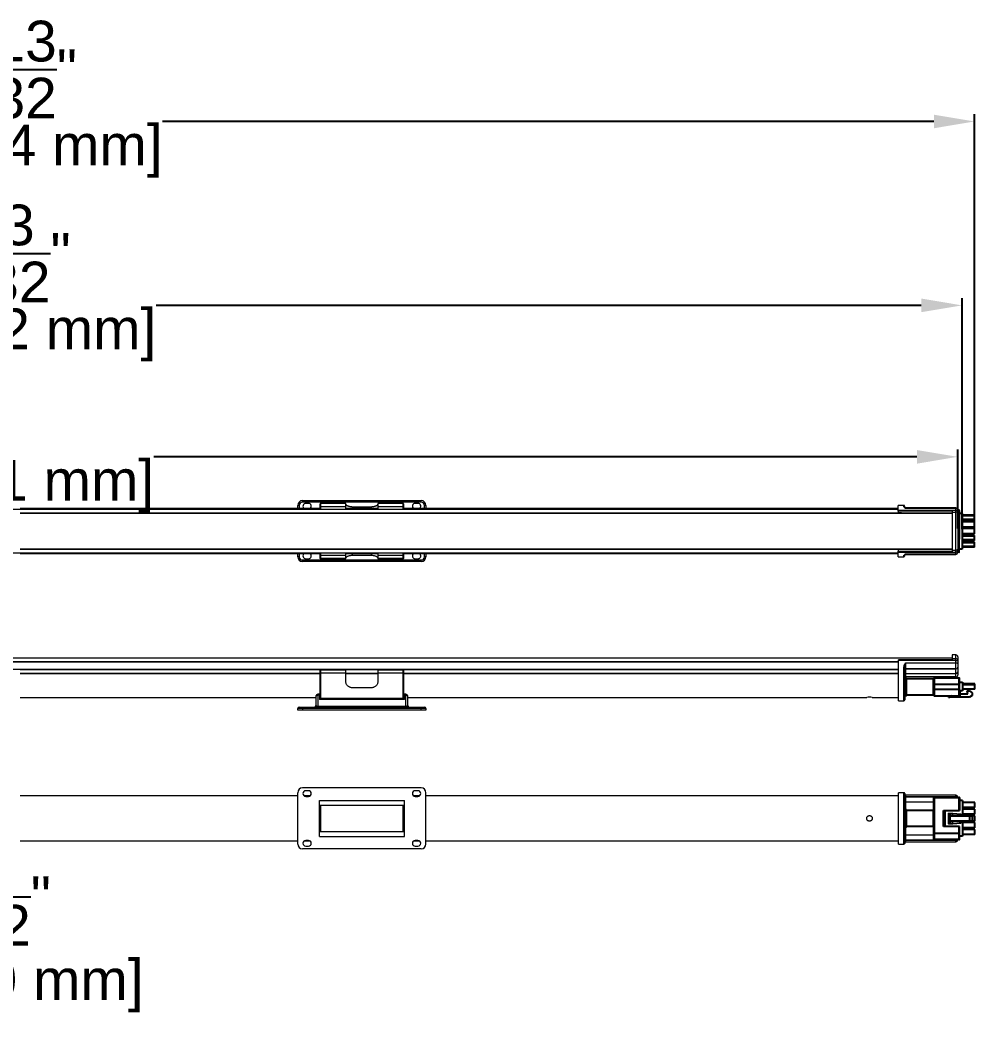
# Model space of a CAD drawing. Header units: inches. Extents: x -11.3 to 48.4, y -5.9 to 18.8.
# Drawn here: x 24.97 to 48.41, y -5.89 to 18.77 of the extents above; entities that cross this region are included whole.
import ezdxf

# ---------------------------------------------------------------- set-up
doc = ezdxf.new("R2010")
doc.units = ezdxf.units.IN
doc.header["$MEASUREMENT"] = 0
doc.layers.add('DIMENSIONS', color=1, linetype='Continuous')
doc.styles.get("Standard").update_dxf_attribs({"font": 'Arial.ttf'})
doc.dimstyles.new('Big 1IN', dxfattribs={"dimtxt": 1, "dimasz": 1, "dimexe": 0.18, "dimexo": 0.0625, "dimgap": 0.09, "dimtad": 0, "dimtih": 1, "dimtoh": 1, "dimdec": 5, "dimzin": 0, "dimdsep": 46, "dimlunit": 4, "dimtxsty": 'Standard', "dimcen": 0.5, "dimadec": 0, "dimazin": 0, "dimtfac": 1, "dimtdec": 5, "dimtofl": 0, "dimtmove": 0, "dimatfit": 3, "dimfxl": 1, "dimtolj": 1, "dimtzin": 0, "dimarcsym": 0})

# ---------------------------------------------------------------- blocks, each defined once
blk = doc.blocks.new('*D8')
at = {"layer": 'Defpoints', "color": 0, "transparency": 16777216}
for p in [(47.988, 8.049), (0, 6.227), (47.988, 6.227)]:
    blk.add_point(p, dxfattribs=at)
at = {"layer": 'DIMENSIONS', "color": 0, "lineweight": -2, "transparency": 16777216}
for p, q in [((0, 6.289), (0, 8.229)), ((47.988, 6.289), (47.988, 8.229)), ((1, 8.049), (19.73, 8.049)), ((46.988, 8.049), (28.259, 8.049))]:
    blk.add_line(p, q, dxfattribs=at)
at = {"layer": 'DIMENSIONS', "color": 0, "transparency": 16777216}
for points in [[(1, 8.216), (1, 7.882), (0, 8.049)], [(46.988, 8.216), (46.988, 7.882), (47.988, 8.049)]]:
    blk.add_solid(points, dxfattribs=at)
at = {"layer": 'DIMENSIONS', "color": 0, "transparency": 16777216, "char_height": 1, "attachment_point": 5}
for s, insert in [("\\A1;4'", (23.994, 8.639)), ('\\A1;[1218.91 mm]', (23.994, 7.323))]:
    blk.add_mtext(s, dxfattribs=dict(at, insert=insert))
blk = doc.blocks.new('*D9')
at = {"layer": 'Defpoints', "color": 0, "transparency": 16777216}
for p in [(0, 11.766), (0, 6.21), (48.095, 6.21)]:
    blk.add_point(p, dxfattribs=at)
at = {"layer": 'DIMENSIONS', "color": 0, "lineweight": -2, "transparency": 16777216}
for p, q in [((0, 6.272), (0, 11.946)), ((48.095, 6.272), (48.095, 11.946)), ((1, 11.766), (19.783, 11.766)), ((47.095, 11.766), (28.312, 11.766))]:
    blk.add_line(p, q, dxfattribs=at)
at = {"layer": 'DIMENSIONS', "color": 0, "transparency": 16777216}
for points in [[(1, 11.933), (1, 11.6), (0, 11.766)], [(47.095, 11.933), (47.095, 11.6), (48.095, 11.766)]]:
    blk.add_solid(points, dxfattribs=at)
at = {"layer": 'DIMENSIONS', "color": 0, "transparency": 16777216, "char_height": 1, "attachment_point": 5}
for s, insert in [('\\A1;4\'-0{\\H1x;\\S3/32;}"', (24.048, 13.039)), ('\\A1;[1221.62 mm]', (24.048, 11.04))]:
    blk.add_mtext(s, dxfattribs=dict(at, insert=insert))
blk = doc.blocks.new('*D10')
at = {"layer": 'Defpoints', "color": 0, "transparency": 16777216}
for p in [(0, 16.279), (0, 6.224), (48.403, 6.224)]:
    blk.add_point(p, dxfattribs=at)
at = {"layer": 'DIMENSIONS', "color": 0, "lineweight": -2, "transparency": 16777216}
for p, q in [((0, 6.287), (0, 16.459)), ((1, 16.279), (19.937, 16.279)), ((47.403, 16.279), (28.466, 16.279)), ((48.403, 6.287), (48.403, 16.459))]:
    blk.add_line(p, q, dxfattribs=at)
at = {"layer": 'DIMENSIONS', "color": 0, "transparency": 16777216}
for points in [[(1, 16.445), (1, 16.112), (0, 16.279)], [(47.403, 16.445), (47.403, 16.112), (48.403, 16.279)]]:
    blk.add_solid(points, dxfattribs=at)
at = {"layer": 'DIMENSIONS', "color": 0, "transparency": 16777216, "char_height": 1, "attachment_point": 5}
for s, insert in [('\\A1;4\'-0{\\H1x;\\S13/32;}"', (24.202, 17.552)), ('\\A1;[1229.44 mm]', (24.202, 15.552))]:
    blk.add_mtext(s, dxfattribs=dict(at, insert=insert))
blk = doc.blocks.new('*D13')
at = {"layer": 'Defpoints', "color": 0, "transparency": 16777216}
for p in [(16.448, -0.823), (19.598, -0.823), (19.598, -3.565)]:
    blk.add_point(p, dxfattribs=at)
at = {"layer": 'DIMENSIONS', "color": 0, "lineweight": -2, "transparency": 16777216}
for p, q in [((16.448, -0.886), (16.448, -3.745)), ((19.598, -0.886), (19.598, -3.745)), ((17.448, -3.565), (18.598, -3.565)), ((19.598, -3.565), (20.598, -3.565))]:
    blk.add_line(p, q, dxfattribs=at)
at = {"layer": 'DIMENSIONS', "color": 0, "transparency": 16777216}
for points in [[(17.448, -3.398), (17.448, -3.731), (16.448, -3.565)], [(18.598, -3.398), (18.598, -3.731), (19.598, -3.565)]]:
    blk.add_solid(points, dxfattribs=at)
at = {"layer": 'DIMENSIONS', "color": 0, "transparency": 16777216, "insert": (24.317, -3.565), "char_height": 1, "attachment_point": 5}
blk.add_mtext('\\A1;3{\\H1x;\\S5/32;}"\\P [80.00 mm]', dxfattribs=at)

msp = doc.modelspace()

# ---------------------------------------------------------------- linework, layer by layer
at = {"color": 7, "linetype": 'Continuous', "lineweight": 15}
for p, q in [((31.904988, 6.935446), (31.904988, 6.974816)), ((31.904988, 6.974816), (34.818368, 6.974816)), ((34.818368, 6.935446), (31.904988, 6.935446)), ((32.052625, 6.905918), (31.983728, 6.905918)), ((34.739628, 6.905918), (34.670731, 6.905918)), ((34.818368, 6.935446), (34.818368, 6.974816)), ((24.972866, 6.760202), (8.646423, 6.760202)), ((32.338058, 6.777966), (24.972866, 6.777966)), ((40.874458, 6.760202), (24.972866, 6.760202)), ((40.874458, 6.666818), (24.972866, 6.666818)), ((31.786878, 6.777966), (31.786878, 6.856706)), ((31.826248, 6.856706), (31.786878, 6.856706)), ((32.338058, 6.894626), (32.338058, 6.896076)), ((32.338058, 6.823913), (32.338058, 6.894626)), ((32.338058, 6.823913), (32.345932, 6.823913)), ((32.338058, 6.760202), (32.338058, 6.823913)), ((32.967978, 6.90395), (32.345932, 6.90395)), ((32.345932, 6.902483), (32.345932, 6.823913)), ((32.967978, 6.902483), (32.345932, 6.902483)), ((32.967978, 6.823913), (32.345932, 6.823913)), ((32.967978, 6.902483), (32.967978, 6.90395)), ((32.967978, 6.823913), (32.967978, 6.902483)), ((32.967978, 6.760202), (32.967978, 6.823913)), ((33.755378, 6.777966), (32.967978, 6.777966)), ((33.125458, 6.826245), (33.597898, 6.826245)), ((34.377424, 6.90395), (33.755378, 6.90395)), ((33.755378, 6.90395), (33.755378, 6.902483)), ((33.755378, 6.902483), (33.755378, 6.823913)), ((34.377424, 6.902483), (33.755378, 6.902483)), ((34.377424, 6.823913), (33.755378, 6.823913)), ((33.755378, 6.823913), (33.755378, 6.760202)), ((34.377424, 6.823913), (34.377424, 6.902483)), ((34.377424, 6.823913), (34.385298, 6.823913)), ((34.385298, 6.896076), (34.385298, 6.894626)), ((34.385298, 6.894626), (34.385298, 6.823913)), ((34.385298, 6.823913), (34.385298, 6.760202)), ((40.874458, 6.777966), (34.385298, 6.777966)), ((34.936478, 6.856706), (34.897108, 6.856706)), ((34.936478, 6.856706), (34.936478, 6.777966)), ((46.531405, 6.777966), (40.874458, 6.777966)), ((46.531405, 6.760202), (40.874458, 6.760202)), ((47.8503, 6.666818), (40.874458, 6.666818)), ((8.646423, 5.69337), (24.972866, 5.69337)), ((24.972866, 5.786754), (40.874458, 5.786754)), ((24.972866, 5.69337), (40.874458, 5.69337)), ((24.972866, 5.675606), (32.338058, 5.675606)), ((31.786878, 5.596866), (31.786878, 5.675606)), ((32.338058, 5.629658), (32.338058, 5.69337)), ((32.967978, 5.629658), (32.967978, 5.69337)), ((32.967978, 5.675606), (33.755378, 5.675606)), ((33.755378, 5.69337), (33.755378, 5.629658)), ((34.385298, 5.69337), (34.385298, 5.629658)), ((34.385298, 5.675606), (40.874458, 5.675606)), ((34.936478, 5.675606), (34.936478, 5.596866)), ((40.874458, 5.786754), (47.8503, 5.786754)), ((40.874458, 5.69337), (46.531405, 5.69337)), ((40.874458, 5.675606), (46.531405, 5.675606)), ((31.826248, 5.596866), (31.786878, 5.596866)), ((31.904988, 5.518126), (34.818368, 5.518126)), ((31.904988, 5.478756), (31.904988, 5.518126)), ((34.818368, 5.478756), (31.904988, 5.478756)), ((31.983728, 5.547653), (32.052625, 5.547653)), ((32.338058, 5.629658), (32.345932, 5.629658)), ((32.338058, 5.558946), (32.338058, 5.629658)), ((32.338058, 5.557496), (32.338058, 5.558946)), ((32.967978, 5.629658), (32.345932, 5.629658)), ((32.345932, 5.629658), (32.345932, 5.551089)), ((32.967978, 5.551089), (32.345932, 5.551089)), ((32.345932, 5.549622), (32.967978, 5.549622)), ((32.967978, 5.551089), (32.967978, 5.629658)), ((32.967978, 5.549622), (32.967978, 5.551089)), ((33.597898, 5.627327), (33.125458, 5.627327)), ((34.377424, 5.629658), (33.755378, 5.629658)), ((33.755378, 5.629658), (33.755378, 5.551089)), ((34.377424, 5.551089), (33.755378, 5.551089)), ((33.755378, 5.551089), (33.755378, 5.549622)), ((33.755378, 5.549622), (34.377424, 5.549622)), ((34.377424, 5.629658), (34.385298, 5.629658)), ((34.377424, 5.551089), (34.377424, 5.629658)), ((34.385298, 5.629658), (34.385298, 5.558946)), ((34.385298, 5.558946), (34.385298, 5.557496)), ((34.670731, 5.547653), (34.739628, 5.547653)), ((34.818368, 5.478756), (34.818368, 5.518126)), ((34.936478, 5.596866), (34.897108, 5.596866)), ((24.972866, 3.110182), (8.646423, 3.110182)), ((24.972866, 3.016286), (8.646423, 3.016286)), ((40.874458, 3.110182), (24.972866, 3.110182)), ((40.874458, 3.016286), (24.972866, 3.016286)), ((47.8503, 3.110182), (40.874458, 3.110182)), ((46.531405, 3.016286), (40.874458, 3.016286)), ((24.972866, 2.826718), (8.646423, 2.826718)), ((40.874458, 2.826718), (24.972866, 2.826718)), ((24.972866, 2.73223), (32.338058, 2.73223)), ((32.338058, 2.740829), (32.338058, 2.807033)), ((32.338058, 2.118783), (32.338058, 2.740829)), ((32.345932, 2.814907), (32.345932, 2.741347)), ((32.967978, 2.814907), (32.345932, 2.814907)), ((32.967978, 2.741347), (32.345932, 2.741347)), ((32.967978, 2.741347), (32.967978, 2.814907)), ((32.967978, 2.539317), (32.967978, 2.741347)), ((32.967978, 2.73223), (33.755378, 2.73223)), ((34.377424, 2.814907), (33.755378, 2.814907)), ((33.755378, 2.814907), (33.755378, 2.741347)), ((33.755378, 2.741347), (33.755378, 2.539317)), ((34.377424, 2.741347), (33.755378, 2.741347)), ((34.377424, 2.741347), (34.377424, 2.814907)), ((34.385298, 2.807033), (34.385298, 2.740829)), ((34.385298, 2.740829), (34.385298, 2.118783)), ((34.385298, 2.73223), (40.874458, 2.73223)), ((46.531405, 2.826718), (40.874458, 2.826718)), ((40.874458, 2.73223), (46.531405, 2.73223)), ((32.318373, 2.221991), (32.279003, 2.221991)), ((32.318373, 2.221991), (32.318373, 2.199259)), ((33.597898, 2.381837), (33.125458, 2.381837)), ((34.444353, 2.221991), (34.404983, 2.221991)), ((34.404983, 2.199259), (34.404983, 2.221991)), ((24.972866, 2.145617), (32.239633, 2.145617)), ((32.239633, 1.948767), (32.239633, 2.182621)), ((32.279003, 2.199259), (32.279003, 1.932129)), ((32.318373, 2.199259), (32.279003, 2.199259)), ((32.318373, 2.199259), (32.318373, 2.095131)), ((32.338058, 2.14687), (32.318373, 2.14687)), ((34.404983, 2.117862), (32.318373, 2.117862)), ((34.404983, 2.095131), (32.318373, 2.095131)), ((34.385298, 2.14687), (34.404983, 2.14687)), ((34.404983, 2.095131), (34.404983, 2.199259)), ((34.444353, 2.199259), (34.404983, 2.199259)), ((34.444353, 1.932129), (34.444353, 2.199259)), ((34.483723, 2.182621), (34.483723, 1.948767)), ((34.483723, 2.145617), (40.874458, 2.145617)), ((40.874458, 2.145617), (45.753848, 2.145617)), ((45.890776, 2.145617), (46.531405, 2.145617)), ((31.904988, 1.870027), (31.786878, 1.870027)), ((31.786878, 1.830657), (31.786878, 1.870027)), ((31.904988, 1.830657), (31.786878, 1.830657)), ((31.826248, 1.909397), (31.904988, 1.909397)), ((31.904988, 1.870027), (31.904988, 1.909397)), ((31.904988, 1.909397), (34.818368, 1.909397)), ((34.818368, 1.870027), (31.904988, 1.870027)), ((31.904988, 1.870027), (31.904988, 1.830657)), ((34.818368, 1.830657), (31.904988, 1.830657)), ((32.279003, 1.909397), (32.279003, 1.932129)), ((32.279003, 1.932129), (34.444353, 1.932129)), ((34.444353, 1.909397), (34.444353, 1.932129)), ((34.818368, 1.870027), (34.818368, 1.909397)), ((34.818368, 1.909397), (34.897108, 1.909397)), ((34.936478, 1.870027), (34.818368, 1.870027)), ((34.818368, 1.830657), (34.818368, 1.870027)), ((34.936478, 1.830657), (34.818368, 1.830657)), ((34.936478, 1.870027), (34.936478, 1.830657)), ((31.786878, -1.453343), (31.786878, -0.193503)), ((34.818368, -0.075393), (31.904988, -0.075393)), ((32.052625, -0.14429), (31.983728, -0.14429)), ((34.739628, -0.14429), (34.670731, -0.14429)), ((34.936478, -1.453343), (34.936478, -0.193503)), ((31.786878, -0.272243), (24.972866, -0.272243)), ((32.088113, -0.272243), (31.94824, -0.272243)), ((31.983728, -0.282085), (32.052625, -0.282085)), ((32.318373, -1.265385), (32.318373, -0.381461)), ((32.318373, -0.381461), (34.404983, -0.381461)), ((34.404983, -1.265385), (34.404983, -0.381461)), ((34.775116, -0.272243), (34.635243, -0.272243)), ((34.670731, -0.282085), (34.739628, -0.282085)), ((40.874458, -0.272243), (34.936478, -0.272243)), ((46.531405, -0.272243), (40.874458, -0.272243)), ((34.404983, -0.504673), (32.318373, -0.504673)), ((32.318373, -0.685628), (32.338058, -0.685628)), ((32.338058, -1.142173), (32.338058, -0.504673)), ((34.385298, -0.504673), (34.385298, -1.142173)), ((34.385298, -0.685628), (34.404983, -0.685628)), ((32.338058, -0.961218), (32.318373, -0.961218)), ((34.404983, -0.961218), (34.385298, -0.961218)), ((32.318373, -1.142173), (34.404983, -1.142173)), ((24.972866, -1.374603), (31.786878, -1.374603)), ((31.94824, -1.374603), (32.088113, -1.374603)), ((32.052625, -1.36476), (31.983728, -1.36476)), ((32.318373, -1.265385), (34.404983, -1.265385)), ((34.635243, -1.374603), (34.775116, -1.374603)), ((34.739628, -1.36476), (34.670731, -1.36476)), ((34.936478, -1.374603), (40.874458, -1.374603)), ((40.874458, -1.374603), (46.531405, -1.374603)), ((34.818368, -1.571453), (31.904988, -1.571453)), ((31.983728, -1.502555), (32.052625, -1.502555)), ((34.670731, -1.502555), (34.739628, -1.502555))]:
    msp.add_line(p, q, dxfattribs=at)
at = {"color": 8, "linetype": 'Continuous', "lineweight": 15}
for p, q in [((24.972866, 6.777256), (32.338058, 6.777256)), ((32.338058, 6.769393), (24.972866, 6.769393)), ((40.874458, 6.759944), (24.972866, 6.759944)), ((24.972866, 6.678295), (40.874458, 6.678295)), ((40.874458, 6.66191), (24.972866, 6.66191)), ((31.826248, 6.856706), (31.826248, 6.777966)), ((32.345932, 6.90395), (32.345932, 6.902483)), ((32.345932, 6.823913), (32.345932, 6.760202)), ((32.967978, 6.777256), (33.755378, 6.777256)), ((33.755378, 6.769393), (32.967978, 6.769393)), ((33.125458, 6.826245), (33.125458, 6.777966)), ((33.597898, 6.777966), (33.597898, 6.826245)), ((34.377424, 6.902483), (34.377424, 6.90395)), ((34.377424, 6.760202), (34.377424, 6.823913)), ((34.385298, 6.777256), (40.874458, 6.777256)), ((40.874458, 6.769393), (34.385298, 6.769393)), ((34.897108, 6.777966), (34.897108, 6.856706)), ((40.874458, 6.777256), (46.531405, 6.777256)), ((46.531405, 6.769393), (40.874458, 6.769393)), ((46.531405, 6.759944), (40.874458, 6.759944)), ((40.874458, 6.678295), (46.531405, 6.678295)), ((47.8503, 6.66191), (40.874458, 6.66191)), ((24.972866, 5.791662), (40.874458, 5.791662)), ((40.874458, 5.775277), (24.972866, 5.775277)), ((24.972866, 5.693628), (40.874458, 5.693628)), ((24.972866, 5.684179), (32.338058, 5.684179)), ((32.338058, 5.676315), (24.972866, 5.676315)), ((31.826248, 5.675606), (31.826248, 5.596866)), ((32.345932, 5.69337), (32.345932, 5.629658)), ((32.967978, 5.684179), (33.755378, 5.684179)), ((33.755378, 5.676315), (32.967978, 5.676315)), ((33.125458, 5.675606), (33.125458, 5.627327)), ((33.597898, 5.627327), (33.597898, 5.675606)), ((34.377424, 5.629658), (34.377424, 5.69337)), ((34.385298, 5.684179), (40.874458, 5.684179)), ((40.874458, 5.676315), (34.385298, 5.676315)), ((34.897108, 5.596866), (34.897108, 5.675606)), ((40.874458, 5.791662), (47.8503, 5.791662)), ((46.531405, 5.775277), (40.874458, 5.775277)), ((40.874458, 5.693628), (46.531405, 5.693628)), ((40.874458, 5.684179), (46.531405, 5.684179)), ((46.531405, 5.676315), (40.874458, 5.676315)), ((32.345932, 5.551089), (32.345932, 5.549622)), ((34.377424, 5.549622), (34.377424, 5.551089)), ((24.972866, 3.012928), (8.646423, 3.012928)), ((24.972866, 3.025076), (40.874458, 3.025076)), ((40.874458, 3.012928), (24.972866, 3.012928)), ((40.874458, 3.025076), (46.531405, 3.025076)), ((46.531405, 3.012928), (40.874458, 3.012928)), ((24.972866, 2.836589), (40.874458, 2.836589)), ((40.874458, 2.818844), (24.972866, 2.818844)), ((24.972866, 2.740104), (32.338058, 2.740104)), ((32.338058, 2.724755), (24.972866, 2.724755)), ((32.345932, 2.741347), (32.345932, 2.117862)), ((32.967978, 2.740104), (33.755378, 2.740104)), ((33.755378, 2.724755), (32.967978, 2.724755)), ((34.377424, 2.117862), (34.377424, 2.741347)), ((34.385298, 2.740104), (40.874458, 2.740104)), ((40.874458, 2.724755), (34.385298, 2.724755)), ((40.874458, 2.836589), (46.531405, 2.836589)), ((46.531405, 2.818844), (40.874458, 2.818844)), ((40.874458, 2.740104), (46.531405, 2.740104)), ((46.531405, 2.724755), (40.874458, 2.724755)), ((32.279003, 2.199259), (32.279003, 2.221991)), ((34.444353, 2.221991), (34.444353, 2.199259)), ((32.338058, -0.691815), (32.318373, -0.691815)), ((32.318373, -0.709722), (32.338058, -0.709722)), ((32.338058, -0.715599), (32.318373, -0.715599)), ((32.318373, -0.721591), (32.338058, -0.721591)), ((32.338058, -0.735074), (32.318373, -0.735074)), ((32.345932, -0.504673), (32.345932, -1.142173)), ((34.377424, -1.142173), (34.377424, -0.504673)), ((34.404983, -0.691815), (34.385298, -0.691815)), ((34.385298, -0.709722), (34.404983, -0.709722)), ((34.404983, -0.715599), (34.385298, -0.715599)), ((34.385298, -0.721591), (34.404983, -0.721591)), ((34.404983, -0.735074), (34.385298, -0.735074)), ((32.318373, -0.745356), (32.338058, -0.745356)), ((32.338058, -0.752416), (32.318373, -0.752416)), ((32.318373, -0.89443), (32.338058, -0.89443)), ((32.338058, -0.90149), (32.318373, -0.90149)), ((32.318373, -0.911772), (32.338058, -0.911772)), ((32.338058, -0.925255), (32.318373, -0.925255)), ((32.318373, -0.931247), (32.338058, -0.931247)), ((32.338058, -0.937123), (32.318373, -0.937123)), ((32.318373, -0.955031), (32.338058, -0.955031)), ((34.385298, -0.745356), (34.404983, -0.745356)), ((34.404983, -0.752416), (34.385298, -0.752416)), ((34.385298, -0.89443), (34.404983, -0.89443)), ((34.404983, -0.90149), (34.385298, -0.90149)), ((34.385298, -0.911772), (34.404983, -0.911772)), ((34.404983, -0.925255), (34.385298, -0.925255)), ((34.385298, -0.931247), (34.404983, -0.931247)), ((34.404983, -0.937123), (34.385298, -0.937123)), ((34.385298, -0.955031), (34.404983, -0.955031))]:
    msp.add_line(p, q, dxfattribs=at)
at = {"color": 0, "linetype": 'Continuous', "lineweight": 15}
for p, q in [((46.66609, 6.857206), (46.527932, 6.857206)), ((46.527932, 6.744581), (46.527932, 6.857206)), ((46.527932, 6.744581), (47.94109, 6.744581)), ((46.527932, 6.742847), (46.527932, 6.744581)), ((46.527932, 6.742847), (47.8503, 6.742847)), ((46.527932, 6.712963), (46.527932, 6.742847)), ((47.8503, 6.712963), (46.527932, 6.712963)), ((46.527932, 6.712963), (46.527932, 6.671725)), ((46.606879, 6.671725), (46.527932, 6.671725)), ((46.606879, 6.666818), (46.606879, 6.671725)), ((46.66609, 6.825072), (46.66609, 6.857206)), ((46.685826, 6.837469), (46.685826, 6.806339)), ((47.94109, 6.796064), (46.705563, 6.796064)), ((46.705563, 6.796064), (46.705563, 6.781954)), ((47.94109, 6.781954), (46.705563, 6.781954)), ((47.8503, 6.742847), (47.8503, 6.691921)), ((47.8503, 6.691921), (47.94109, 6.691921)), ((47.8503, 6.691921), (47.8503, 5.759333)), ((47.94109, 6.781954), (47.94109, 6.796064)), ((47.94109, 6.744581), (47.94109, 6.781954)), ((47.94109, 6.691921), (47.94109, 6.744581)), ((47.94109, 5.759333), (47.94109, 6.691921)), ((47.988458, 6.748696), (47.988458, 6.74023)), ((47.988458, 6.74023), (47.988458, 6.70566)), ((47.988458, 6.70566), (47.988458, 6.674064)), ((47.988458, 6.674064), (47.988458, 5.77719)), ((46.606879, 5.779529), (46.527932, 5.779529)), ((46.527932, 5.779529), (46.527932, 5.738291)), ((46.527932, 5.738291), (47.8503, 5.738291)), ((46.527932, 5.708407), (46.527932, 5.738291)), ((46.527932, 5.706673), (46.527932, 5.708407)), ((47.8503, 5.708407), (46.527932, 5.708407)), ((46.527932, 5.706673), (47.94109, 5.706673)), ((46.527932, 5.594048), (46.527932, 5.706673)), ((46.606879, 5.784437), (46.606879, 5.779529)), ((47.8503, 5.759333), (47.94109, 5.759333)), ((47.8503, 5.759333), (47.8503, 5.708407)), ((47.94109, 5.706673), (47.94109, 5.759333)), ((47.94109, 5.6693), (47.94109, 5.706673)), ((47.988458, 5.77719), (47.988458, 5.745594)), ((47.988458, 5.745594), (47.988458, 5.711024)), ((47.988458, 5.711024), (47.988458, 5.702558)), ((46.527932, 5.594048), (46.66609, 5.594048)), ((46.66609, 5.594048), (46.66609, 5.626182)), ((46.685826, 5.644915), (46.685826, 5.613785)), ((46.705563, 5.6693), (47.94109, 5.6693)), ((46.705563, 5.6693), (46.705563, 5.65519)), ((46.705563, 5.65519), (47.94109, 5.65519)), ((47.94109, 5.65519), (47.94109, 5.6693)), ((47.853773, 3.066419), (46.531405, 3.066419)), ((46.531405, 3.058337), (46.531405, 3.066419)), ((47.853773, 3.058337), (46.531405, 3.058337)), ((46.531405, 3.055903), (46.531405, 3.058337)), ((46.531405, 2.064354), (46.531405, 3.055903)), ((46.531405, 3.055903), (47.944563, 3.055903)), ((46.709036, 2.994917), (47.944563, 2.994917)), ((46.709036, 2.994917), (46.709036, 2.850368)), ((47.944563, 3.189354), (47.853773, 3.189354)), ((47.853773, 3.189354), (47.853773, 3.098092)), ((47.853773, 3.098092), (47.944563, 3.098092)), ((47.853773, 3.098092), (47.853773, 3.058337)), ((47.944563, 3.098092), (47.944563, 3.189354)), ((47.944563, 3.055903), (47.944563, 3.098092)), ((47.944563, 2.994917), (47.944563, 3.055903)), ((47.944563, 2.850368), (47.944563, 2.994917)), ((47.991931, 3.141985), (47.991931, 3.054218)), ((47.991931, 3.054218), (47.991931, 3.028905)), ((47.991931, 3.028905), (47.991931, 2.972493)), ((47.991931, 2.972493), (47.991931, 2.885764)), ((46.669563, 2.064354), (46.669563, 2.894824)), ((46.6893, 2.888609), (46.6893, 2.08409)), ((46.70186, 2.734143), (47.944563, 2.734143)), ((46.709036, 2.850368), (47.944563, 2.850368)), ((46.709036, 2.850368), (46.709036, 2.850224)), ((46.709036, 2.850224), (46.709036, 2.75723)), ((47.944563, 2.850224), (46.709036, 2.850224)), ((47.944563, 2.850224), (47.944563, 2.850368)), ((47.944563, 2.734143), (47.944563, 2.850224)), ((47.944563, 2.648564), (47.944563, 2.734143)), ((47.991931, 2.885764), (47.991931, 2.884756)), ((47.991931, 2.884756), (47.991931, 2.768675)), ((47.991931, 2.768675), (47.991931, 2.695933)), ((46.709036, 2.697805), (46.709036, 2.648564)), ((47.944563, 2.648564), (46.709036, 2.648564)), ((46.531405, 2.064354), (46.669563, 2.064354)), ((46.669563, -0.193296), (46.531405, -0.193296)), ((46.531405, -1.456454), (46.531405, -0.193296)), ((46.669563, -1.456454), (46.669563, -0.193296)), ((46.6893, -0.213032), (46.6893, -1.436717)), ((46.70186, -0.417944), (47.399826, -0.417944)), ((47.944563, -0.254438), (46.709036, -0.254438)), ((46.709036, -0.254438), (46.709036, -0.294162)), ((46.709036, -0.294162), (46.709036, -0.294319)), ((46.709036, -0.294162), (47.944563, -0.294162)), ((46.709036, -0.294319), (46.709036, -0.393357)), ((47.944563, -0.294319), (46.709036, -0.294319)), ((46.709036, -0.46477), (46.709036, -0.607769)), ((47.944563, -0.294162), (47.944563, -0.254438)), ((47.944563, -0.294319), (47.944563, -0.294162)), ((47.991931, -0.301806), (47.991931, -0.307769)), ((46.720879, -1.02619), (46.720879, -0.623559)), ((46.728773, -0.631454), (46.728773, -1.018296)), ((47.399826, -1.231805), (46.70186, -1.231805)), ((46.709036, -1.04198), (46.709036, -1.184979)), ((46.531405, -1.456454), (46.669563, -1.456454)), ((46.709036, -1.256392), (46.709036, -1.35543)), ((46.709036, -1.35543), (47.944563, -1.35543)), ((46.709036, -1.35543), (46.709036, -1.355587)), ((47.944563, -1.355587), (46.709036, -1.355587)), ((46.709036, -1.355587), (46.709036, -1.395312)), ((46.709036, -1.395312), (47.944563, -1.395312)), ((47.944563, -1.35543), (47.944563, -1.34198)), ((47.944563, -1.355587), (47.944563, -1.35543)), ((47.944563, -1.395312), (47.944563, -1.355587)), ((47.991931, -1.34198), (47.991931, -1.347943))]:
    msp.add_line(p, q, dxfattribs=at)
at = {"color": 0, "linetype": 'Continuous'}
for p, q in [((48.016466, 6.421686), (48.016466, 6.741423)), ((48.02436, 6.733529), (48.02436, 6.421686)), ((48.095413, 6.662476), (48.02436, 6.662476)), ((48.095413, 6.662476), (48.095413, 6.283529)), ((48.403308, 6.619055), (48.095413, 6.619055)), ((48.403308, 6.599318), (48.095413, 6.599318)), ((48.403308, 6.512476), (48.095413, 6.512476)), ((48.403308, 6.492739), (48.095413, 6.492739)), ((48.403308, 6.453265), (48.095413, 6.453265)), ((48.403308, 6.492739), (48.403308, 6.619055)), ((48.403308, 6.599318), (48.403308, 6.619055)), ((48.403308, 6.32695), (48.403308, 6.453265)), ((48.403308, 6.32695), (48.095413, 6.32695)), ((48.403308, 6.287476), (48.095413, 6.287476)), ((48.095413, 6.165107), (48.095413, 5.78616)), ((48.403308, 6.16116), (48.403308, 6.287476)), ((48.016466, 5.707213), (48.016466, 6.02695)), ((48.02436, 5.715107), (48.02436, 6.02695)), ((48.403308, 6.16116), (48.095413, 6.16116)), ((48.403308, 6.121686), (48.095413, 6.121686)), ((48.403308, 6.10195), (48.095413, 6.10195)), ((48.403308, 6.015107), (48.095413, 6.015107)), ((48.403308, 5.995371), (48.095413, 5.995371)), ((48.403308, 5.955897), (48.095413, 5.955897)), ((48.403308, 5.93616), (48.095413, 5.93616)), ((48.403308, 5.995371), (48.403308, 6.121686)), ((48.403308, 5.829581), (48.403308, 5.955897)), ((48.095413, 5.78616), (48.02436, 5.78616)), ((48.403308, 5.849318), (48.095413, 5.849318)), ((48.403308, 5.829581), (48.095413, 5.829581)), ((46.720879, 2.619195), (46.6893, 2.619195)), ((46.720879, 2.184985), (46.720879, 2.619195)), ((46.728773, 2.19288), (46.728773, 2.611301)), ((47.391931, 2.599459), (46.728773, 2.599459)), ((47.391931, 2.204722), (47.391931, 2.599459)), ((47.399826, 2.194853), (47.399826, 2.609327)), ((48.02351, 2.617222), (47.407721, 2.617222)), ((47.407721, 2.617222), (47.407721, 2.186959)), ((48.02351, 2.186959), (48.02351, 2.617222)), ((48.031405, 2.194853), (48.031405, 2.609327)), ((48.031405, 2.518538), (48.102458, 2.518538)), ((48.102458, 2.518538), (48.102458, 2.30538)), ((48.410352, 2.475116), (48.102458, 2.475116)), ((48.410352, 2.348801), (48.410352, 2.475116)), ((48.031405, 2.459327), (47.399826, 2.459327)), ((47.399826, 2.344853), (48.031405, 2.344853)), ((48.102458, 2.30538), (48.031405, 2.30538)), ((48.043247, 2.273813), (48.043247, 2.186959)), ((48.043247, 2.234327), (48.240616, 2.234327)), ((48.410352, 2.45538), (48.102458, 2.45538)), ((48.410352, 2.348801), (48.102458, 2.348801)), ((48.220879, 2.30538), (48.280089, 2.30538)), ((48.240616, 2.234327), (48.220879, 2.30538)), ((48.280089, 2.30538), (48.3393, 2.254064)), ((48.3393, 2.254064), (48.3393, 2.194853)), ((46.720879, 2.184985), (46.6893, 2.184985)), ((47.391931, 2.204722), (46.728773, 2.204722)), ((47.407721, 2.186959), (48.043247, 2.186959)), ((47.759037, 2.147485), (47.759037, 2.186959)), ((47.759037, 2.147485), (47.79851, 2.147485)), ((47.85302, 2.186959), (47.79851, 2.15538)), ((48.280089, 2.15538), (47.79851, 2.15538)), ((47.79851, 2.15538), (47.79851, 2.147485)), ((48.3393, 2.194853), (48.280089, 2.15538)), ((47.399826, -1.334085), (47.399826, -0.315664)), ((47.407721, -0.307769), (48.02351, -0.307769)), ((47.407721, -0.307769), (47.407721, -1.34198)), ((48.02351, -0.627506), (48.02351, -0.307769)), ((48.031405, -0.315664), (48.031405, -0.627506)), ((48.102458, -0.386717), (48.031405, -0.386717)), ((48.102458, -0.386717), (48.102458, -0.765664)), ((48.410352, -0.430138), (48.102458, -0.430138)), ((48.410352, -0.556454), (48.410352, -0.430138)), ((46.720879, -0.607769), (46.6893, -0.607769)), ((46.720879, -1.04198), (46.720879, -0.607769)), ((46.728773, -1.034085), (46.728773, -0.615664)), ((47.391931, -0.627506), (46.728773, -0.627506)), ((47.391931, -1.022243), (47.391931, -0.627506)), ((47.636668, -0.627506), (48.031405, -0.627506)), ((47.636668, -1.022243), (47.636668, -0.627506)), ((47.676142, -0.627506), (47.676142, -1.022243)), ((47.759037, -0.696585), (48.074839, -0.716323)), ((47.759037, -0.696585), (47.759037, -0.953164)), ((47.79851, -0.699052), (47.79851, -0.950697)), ((47.85302, -0.702459), (47.85302, -0.765664)), ((48.043247, -0.714348), (48.043247, -0.765664)), ((48.074826, -0.716322), (48.074826, -0.765664)), ((48.410352, -0.556454), (48.102458, -0.556454)), ((48.410352, -0.595927), (48.102458, -0.595927)), ((48.410352, -0.722243), (48.102458, -0.722243)), ((48.410352, -0.722243), (48.410352, -0.595927)), ((47.759037, -0.953164), (48.074839, -0.933426)), ((48.3393, -0.765664), (47.79851, -0.765664)), ((47.79851, -0.884085), (48.3393, -0.884085)), ((47.85302, -0.884085), (47.85302, -0.94729)), ((48.043247, -0.884085), (48.043247, -0.935401)), ((48.074826, -0.884085), (48.074826, -0.933427)), ((48.410352, -0.761717), (48.102458, -0.761717)), ((48.102458, -0.884085), (48.102458, -1.263032)), ((48.410352, -0.888032), (48.102458, -0.888032)), ((48.410352, -0.927506), (48.102458, -0.927506)), ((48.280089, -0.765664), (48.280089, -0.884085)), ((48.3393, -0.765664), (48.3393, -0.884085)), ((48.410352, -0.888032), (48.410352, -0.761717)), ((48.410352, -1.053822), (48.410352, -0.927506)), ((46.720879, -1.04198), (46.6893, -1.04198)), ((47.391931, -1.022243), (46.728773, -1.022243)), ((47.399826, -1.184085), (48.031405, -1.184085)), ((48.031405, -1.022243), (47.636668, -1.022243)), ((48.02351, -1.34198), (48.02351, -1.022243)), ((48.031405, -1.334085), (48.031405, -1.022243)), ((48.410352, -1.053822), (48.102458, -1.053822)), ((48.410352, -1.093296), (48.102458, -1.093296)), ((48.410352, -1.219611), (48.102458, -1.219611)), ((48.410352, -1.219611), (48.410352, -1.093296)), ((48.02351, -1.34198), (47.407721, -1.34198)), ((48.102458, -1.263032), (48.031405, -1.263032))]:
    msp.add_line(p, q, dxfattribs=at)
at = {"color": 0, "linetype": 'Continuous', "lineweight": 15, "flags": 128}
for points in [[(47.988458, 6.674064), (47.987548, 6.677548), (47.984852, 6.680898), (47.980475, 6.683985), (47.974584, 6.686691), (47.967406, 6.688912), (47.959216, 6.690562), (47.95033, 6.691578), (47.94109, 6.691921)], [(47.988458, 5.77719), (47.987548, 5.773707), (47.984852, 5.770357), (47.980475, 5.767269), (47.974584, 5.764563), (47.967406, 5.762342), (47.959216, 5.760692), (47.95033, 5.759676), (47.94109, 5.759333)], [(47.944563, 3.055903), (47.953804, 3.055384), (47.96269, 3.053848), (47.970879, 3.051353), (47.978057, 3.047995), (47.983948, 3.043904), (47.988325, 3.039237), (47.991021, 3.034172), (47.991931, 3.028905)], [(47.944563, 2.994917), (47.953804, 2.994486), (47.96269, 2.99321), (47.970879, 2.991138), (47.978057, 2.988349), (47.983948, 2.984951), (47.988325, 2.981075), (47.991021, 2.976868), (47.991931, 2.972493)], [(46.669563, 2.894824), (46.673413, 2.894705), (46.677116, 2.894351), (46.680528, 2.893777), (46.683519, 2.893004), (46.685974, 2.892062), (46.687797, 2.890988), (46.68892, 2.889822), (46.6893, 2.888609)], [(46.6893, -0.454186), (46.689679, -0.456251), (46.690802, -0.458237), (46.692626, -0.460066), (46.69508, -0.46167), (46.698071, -0.462986), (46.701484, -0.463964), (46.705186, -0.464567), (46.709036, -0.46477)], [(46.6893, -1.195563), (46.689679, -1.193498), (46.690802, -1.191513), (46.692626, -1.189683), (46.69508, -1.188079), (46.698071, -1.186763), (46.701484, -1.185785), (46.705186, -1.185183), (46.709036, -1.184979)]]:
    msp.add_lwpolyline(points, dxfattribs=at)
at = {"color": 7, "linetype": 'Continuous', "lineweight": 15, "flags": 128}
for points in [[(32.239633, 2.182621), (32.240389, 2.185867), (32.24263, 2.188988), (32.246268, 2.191865), (32.251164, 2.194386), (32.25713, 2.196455), (32.263937, 2.197993), (32.271322, 2.19894), (32.279003, 2.199259)], [(34.444353, 2.199259), (34.452034, 2.19894), (34.459419, 2.197993), (34.466226, 2.196455), (34.472192, 2.194386), (34.477088, 2.191865), (34.480726, 2.188988), (34.482967, 2.185867), (34.483723, 2.182621)]]:
    msp.add_lwpolyline(points, dxfattribs=at)
at = {"color": 7, "linetype": 'Continuous', "lineweight": 15}
for centre, radius, start, end in [((31.904988, 6.856706), 0.11811, 90, 180), ((31.904988, 6.856706), 0.07874, 90, 180), ((31.983728, 6.837021), 0.068898, 90, 238.9972809), ((32.052625, 6.837021), 0.068898, 301.0027191, 90), ((34.670731, 6.837021), 0.068898, 90, 238.9972809), ((34.739628, 6.837021), 0.068898, 301.0027191, 90), ((34.818368, 6.856706), 0.11811, 0, 90), ((34.818368, 6.856706), 0.07874, 0, 90), ((32.345932, 6.896076), 0.007874, 90, 180), ((32.345924, 6.894617), 0.007866, 89.938459, 179.9370751), ((34.377424, 6.896076), 0.007874, 0, 90), ((34.377433, 6.894617), 0.007866, 0.0629249, 90.061541), ((31.983728, 5.616551), 0.068898, 121.0027191, 270), ((32.052625, 5.616551), 0.068898, 270, 58.9972809), ((34.670731, 5.616551), 0.068898, 121.0027191, 270), ((34.739628, 5.616551), 0.068898, 270, 58.9972809), ((31.904988, 5.596866), 0.11811, 180, 270), ((31.904988, 5.596866), 0.07874, 180, 270), ((32.345924, 5.558955), 0.007866, 180.0629249, 270.061541), ((32.345932, 5.557496), 0.007874, 180, 270), ((34.377433, 5.558955), 0.007866, 269.938459, 359.9370751), ((34.377424, 5.557496), 0.007874, 270, 0), ((34.818368, 5.596866), 0.07874, 270, 0), ((34.818368, 5.596866), 0.11811, 270, 0), ((32.345932, 2.807033), 0.007874, 90, 180), ((32.343972, 2.711037), 0.030373, 86.3001593, 101.227893), ((34.377424, 2.807033), 0.007874, 0, 90), ((34.379384, 2.711037), 0.030373, 78.772107, 93.6998407), ((32.279003, 2.182621), 0.03937, 90, 180), ((34.444353, 2.182621), 0.03937, 0, 90), ((45.822742, 1.596753), 0.553171, 82.9353562, 97.1544584), ((31.826248, 1.870027), 0.03937, 90, 180), ((32.200263, 1.948767), 0.03937, 270, 0), ((34.523093, 1.948767), 0.03937, 180, 270), ((34.897108, 1.870027), 0.03937, 0, 90), ((31.904988, -0.193503), 0.11811, 90, 180), ((31.983728, -0.213188), 0.068898, 90, 270), ((32.052625, -0.213188), 0.068898, 270, 90), ((34.670731, -0.213188), 0.068898, 90, 270), ((34.739628, -0.213188), 0.068898, 270, 90), ((34.818368, -0.193503), 0.11811, 0, 90), ((31.904988, -1.453343), 0.11811, 180, 270), ((31.983728, -1.433658), 0.068898, 90, 270), ((32.052625, -1.433658), 0.068898, 270, 90), ((34.670731, -1.433658), 0.068898, 90, 270), ((34.739628, -1.433658), 0.068898, 270, 90), ((34.818368, -1.453343), 0.11811, 270, 0)]:
    msp.add_arc(centre, radius, start, end, dxfattribs=at)
at = {"color": 0, "linetype": 'Continuous', "lineweight": 15}
for centre, radius, start, end in [((46.666089, 6.837469), 0.019737, 0, 90), ((46.666579, 6.805823), 0.019255, 1.5353026, 91.4554334), ((46.705563, 6.815801), 0.019737, 229.1737211, 270), ((47.941089, 6.748696), 0.047368, 0, 90), ((47.943743, 6.737217), 0.044816, 3.8547071, 93.3943478), ((47.944936, 6.700978), 0.043773, 6.1398746, 95.0412972), ((47.941089, 5.702558), 0.047368, 270, 0), ((47.944936, 5.750276), 0.043773, 264.9587028, 353.8601254), ((47.943743, 5.714037), 0.044816, 266.6056522, 356.1452929), ((46.666089, 5.613785), 0.019737, 270, 0), ((46.666579, 5.645431), 0.019255, 268.5445666, 358.4646974), ((46.705563, 5.635453), 0.019737, 90, 130.91972), ((47.944563, 3.141985), 0.047368, 0, 90), ((47.946246, 3.052401), 0.045721, 2.2777278, 92.1091337), ((46.706724, 2.739671), 0.017711, 82.4990885, 169.6856742), ((46.696981, 2.714822), 0.019928, 75.8256605, 112.6706008), ((47.949793, 2.892763), 0.042716, 262.9679108, 350.5698125), ((47.950111, 2.892367), 0.042507, 262.4997788, 349.6847302), ((47.950111, 2.776286), 0.042507, 262.4997874, 349.6846999), ((46.707618, 2.679465), 0.018395, 85.5762085, 174.7579295), ((46.709037, 2.628827), 0.019737, 90, 180), ((47.944563, 2.695933), 0.047368, 270, 0), ((46.669563, 2.08409), 0.019737, 270, 0), ((46.669563, -0.213032), 0.019737, 0, 90), ((46.706414, -0.376017), 0.017538, 192.6158631, 278.5991716), ((46.708523, -0.389299), 0.02941, 229.1843053, 256.9058626), ((46.709037, -0.234701), 0.019737, 229.1737211, 270), ((47.944563, -0.301806), 0.047368, 0, 90), ((47.951175, -0.335591), 0.041953, 41.5405767, 99.0677653), ((47.950856, -0.335938), 0.042091, 42.0067315, 98.598435), ((46.708523, -1.26045), 0.02941, 103.0941374, 130.8156947), ((46.720879, -1.018296), 0.007895, 270, 270.0003962), ((46.669563, -1.436717), 0.019737, 270, 0), ((46.706414, -1.273732), 0.017538, 81.4008284, 167.3841369), ((46.709037, -1.415048), 0.019737, 90, 130.91972), ((47.950856, -1.313811), 0.042091, 261.401565, 317.9932685), ((47.951175, -1.314159), 0.041953, 260.9322347, 318.4594233), ((47.944563, -1.347943), 0.047368, 270, 0)]:
    msp.add_arc(centre, radius, start, end, dxfattribs=at)
at = {"color": 0, "linetype": 'Continuous'}
for centre, radius, start, end in [((48.016466, 6.733529), 0.007895, 0, 90), ((48.016466, 5.715107), 0.007895, 270, 0), ((46.720879, 2.611301), 0.007895, 0, 90), ((47.391931, 2.607353), 0.007895, 270, 0), ((47.407721, 2.609327), 0.007895, 90, 180), ((48.02351, 2.609327), 0.007895, 0, 90), ((48.074826, 2.273801), 0.031579, 90, 180), ((46.720879, 2.19288), 0.007895, 270, 0), ((47.391931, 2.196827), 0.007895, 0, 90), ((47.407721, 2.194853), 0.007895, 180, 270), ((48.02351, 2.194853), 0.007895, 270, 0), ((47.407721, -0.315664), 0.007895, 90, 180), ((48.02351, -0.315664), 0.007895, 0, 90), ((46.720879, -0.615664), 0.007895, 0, 90), ((47.391931, -0.619611), 0.007895, 270, 0), ((46.720879, -1.034085), 0.007895, 270, 0), ((47.391931, -1.030138), 0.007895, 0, 90), ((47.407721, -1.334085), 0.007895, 180, 270), ((48.02351, -1.334085), 0.007895, 270, 0)]:
    msp.add_arc(centre, radius, start, end, dxfattribs=at)
at = {"color": 7, "linetype": 'Continuous', "lineweight": 15}
for centre, major_axis, start_param, end_param in [((32.279003, 1.948767), (0.03937, 0), 3.141592654, 4.71238898), ((34.444353, 1.948767), (-0.03937, 0), 1.570796327, 3.141592654)]:
    msp.add_ellipse(centre, major_axis=major_axis, ratio=0.422618262, start_param=start_param, end_param=end_param, dxfattribs=at)
for points, knots in [([(32.967978, 6.885384), (32.967978, 6.882887), (32.969006, 6.880185), (32.972966, 6.87441), (32.975937, 6.871307), (32.983679, 6.864925), (32.988398, 6.861675), (32.999505, 6.855159), (33.005969, 6.851864), (33.020184, 6.845629), (33.027952, 6.842669), (33.044891, 6.837227), (33.054122, 6.834744), (33.073214, 6.830681), (33.08317, 6.829063), (33.103981, 6.826832), (33.114703, 6.826245), (33.125458, 6.826245)], [0, 0, 0, 0, 0.125, 0.125, 0.25, 0.25, 0.375, 0.375, 0.5, 0.5, 0.625, 0.625, 0.75, 0.75, 0.875, 0.875, 1, 1, 1, 1]), ([(33.597898, 6.826245), (33.60864, 6.826245), (33.619164, 6.82682), (33.639806, 6.829012), (33.65002, 6.830657), (33.669195, 6.834733), (33.678245, 6.837162), (33.695322, 6.842637), (33.703165, 6.845626), (33.717362, 6.851852), (33.723806, 6.855134), (33.734955, 6.861672), (33.739664, 6.864917), (33.747368, 6.871261), (33.750367, 6.874381), (33.754352, 6.880183), (33.755378, 6.882889), (33.755378, 6.885384)], [0, 0, 0, 0, 0.125, 0.125, 0.25, 0.25, 0.375, 0.375, 0.5, 0.5, 0.625, 0.625, 0.75, 0.75, 0.875, 0.875, 1, 1, 1, 1]), ([(33.125458, 5.627327), (33.114716, 5.627327), (33.104192, 5.626752), (33.08355, 5.62456), (33.073336, 5.622914), (33.054161, 5.618839), (33.045111, 5.61641), (33.028034, 5.610935), (33.020191, 5.607945), (33.005994, 5.60172), (32.999551, 5.598438), (32.988401, 5.5919), (32.983693, 5.588654), (32.975988, 5.582311), (32.972989, 5.579191), (32.969004, 5.573389), (32.967978, 5.570683), (32.967978, 5.568188)], [0, 0, 0, 0, 0.125, 0.125, 0.25, 0.25, 0.375, 0.375, 0.5, 0.5, 0.625, 0.625, 0.75, 0.75, 0.875, 0.875, 1, 1, 1, 1]), ([(33.755378, 5.568188), (33.755378, 5.570685), (33.75435, 5.573387), (33.75039, 5.579162), (33.747419, 5.582265), (33.739677, 5.588647), (33.734958, 5.591897), (33.723851, 5.598413), (33.717387, 5.601708), (33.703172, 5.607943), (33.695404, 5.610903), (33.678465, 5.616345), (33.669234, 5.618828), (33.650142, 5.622891), (33.640187, 5.624509), (33.619375, 5.62674), (33.608653, 5.627327), (33.597898, 5.627327)], [0, 0, 0, 0, 0.125, 0.125, 0.25, 0.25, 0.375, 0.375, 0.5, 0.5, 0.625, 0.625, 0.75, 0.75, 0.875, 0.875, 1, 1, 1, 1]), ([(33.125458, 2.381837), (33.114716, 2.381837), (33.104192, 2.382924), (33.08355, 2.387151), (33.073336, 2.390348), (33.054161, 2.398515), (33.045111, 2.403481), (33.028034, 2.415158), (33.020191, 2.421752), (33.005994, 2.436211), (32.999551, 2.444186), (32.988401, 2.4611), (32.983693, 2.47), (32.975988, 2.48871), (32.972989, 2.498604), (32.969004, 2.51866), (32.967978, 2.528884), (32.967978, 2.539317)], [0, 0, 0, 0, 0.125, 0.125, 0.25, 0.25, 0.375, 0.375, 0.5, 0.5, 0.625, 0.625, 0.75, 0.75, 0.875, 0.875, 1, 1, 1, 1]), ([(33.755378, 2.539317), (33.755378, 2.528874), (33.75435, 2.51867), (33.75039, 2.4987), (33.747419, 2.488848), (33.739677, 2.470018), (33.734958, 2.461109), (33.723851, 2.444251), (33.717387, 2.436238), (33.703172, 2.421758), (33.695404, 2.415229), (33.678465, 2.403617), (33.669234, 2.398537), (33.650142, 2.390394), (33.640187, 2.38725), (33.619375, 2.382947), (33.608653, 2.381837), (33.597898, 2.381837)], [0, 0, 0, 0, 0.125, 0.125, 0.25, 0.25, 0.375, 0.375, 0.5, 0.5, 0.625, 0.625, 0.75, 0.75, 0.875, 0.875, 1, 1, 1, 1]), ([(45.753847, -0.823423), (45.753847, -0.827979), (45.754295, -0.832459), (45.756048, -0.84127), (45.757375, -0.845648), (45.760834, -0.85399), (45.762951, -0.857945), (45.76795, -0.865431), (45.770858, -0.868972), (45.780382, -0.878495), (45.788062, -0.883626), (45.804638, -0.890501), (45.813711, -0.892315), (45.827205, -0.892323), (45.831774, -0.891875), (45.840614, -0.890115), (45.844911, -0.888814), (45.853257, -0.88536), (45.857286, -0.883205), (45.864747, -0.878221), (45.868229, -0.875372), (45.874659, -0.868947), (45.877507, -0.865472), (45.882497, -0.858017), (45.884657, -0.853987), (45.888116, -0.845647), (45.889421, -0.841353), (45.891188, -0.832517), (45.891641, -0.827947), (45.891646, -0.814452), (45.889841, -0.805379), (45.882978, -0.788791), (45.877854, -0.781109), (45.868337, -0.771573), (45.864797, -0.768662), (45.857319, -0.763659), (45.853366, -0.761539), (45.845026, -0.758072), (45.840651, -0.756742), (45.831843, -0.754981), (45.827363, -0.75453), (45.818251, -0.754521), (45.813771, -0.754965), (45.804958, -0.75671), (45.800578, -0.758033), (45.792234, -0.761485), (45.788277, -0.763598), (45.780785, -0.768592), (45.777242, -0.771495), (45.767712, -0.781011), (45.762573, -0.788686), (45.755683, -0.805256), (45.753847, -0.81431), (45.753847, -0.823423)], [0, 0, 0, 0, 0.03125, 0.03125, 0.0625, 0.0625, 0.09375, 0.09375, 0.125, 0.125, 0.1875, 0.1875, 0.25, 0.25, 0.28125, 0.28125, 0.3125, 0.3125, 0.34375, 0.34375, 0.375, 0.375, 0.40625, 0.40625, 0.4375, 0.4375, 0.46875, 0.46875, 0.5, 0.5, 0.5625, 0.5625, 0.625, 0.625, 0.65625, 0.65625, 0.6875, 0.6875, 0.71875, 0.71875, 0.75, 0.75, 0.78125, 0.78125, 0.8125, 0.8125, 0.84375, 0.84375, 0.875, 0.875, 0.9375, 0.9375, 1, 1, 1, 1])]:
    msp.add_open_spline(points, degree=3, knots=knots, dxfattribs=at)
at = {"color": 0, "linetype": 'Continuous', "lineweight": 15}
for points, knots in [([(46.705563, 6.781954), (46.70549, 6.782016), (46.704106, 6.783184), (46.698511, 6.787844), (46.686004, 6.798146), (46.670349, 6.811711), (46.667423, 6.820891), (46.66609, 6.825072)], [0, 0, 0, 0, 0.003809022, 0.072483811, 0.292375557, 0.677694507, 1, 1, 1, 1]), ([(46.692679, 6.800182), (46.691238, 6.801696), (46.687435, 6.805695), (46.686443, 6.806092), (46.685826, 6.806339)], [0, 0, 0, 0, 0.378633934, 1, 1, 1, 1]), ([(46.705563, 6.781954), (46.705526, 6.782026), (46.705401, 6.782271), (46.704816, 6.783406), (46.702098, 6.788497), (46.697437, 6.795921), (46.694181, 6.798836), (46.692679, 6.800182)], [0, 0, 0, 0, 0.0078937776, 0.0269847173, 0.1259752043, 0.5964676468, 1, 1, 1, 1]), ([(46.66609, 5.626182), (46.667423, 5.630363), (46.670349, 5.639543), (46.686004, 5.653108), (46.698511, 5.66341), (46.704106, 5.66807), (46.70549, 5.669238), (46.705563, 5.6693)], [0, 0, 0, 0, 0.3223054929, 0.7076244429, 0.9275161891, 0.9961909779, 1, 1, 1, 1]), ([(46.692387, 5.650772), (46.69106, 5.649379), (46.68738, 5.645513), (46.686432, 5.645148), (46.685826, 5.644915)], [0, 0, 0, 0, 0.360597489, 1, 1, 1, 1]), ([(46.705563, 5.6693), (46.705526, 5.669228), (46.705401, 5.668983), (46.704816, 5.667848), (46.702097, 5.662755), (46.697325, 5.655175), (46.693981, 5.652194), (46.692387, 5.650772)], [0, 0, 0, 0, 0.007701091, 0.026326022, 0.122900156, 0.581907901, 1, 1, 1, 1]), ([(46.669563, 2.894824), (46.670896, 2.906704), (46.673823, 2.932786), (46.689477, 2.96318), (46.701984, 2.983829), (46.707579, 2.992628), (46.708964, 2.994803), (46.709036, 2.994917)], [0, 0, 0, 0, 0.3223054929, 0.7076244429, 0.9275161891, 0.9961909779, 1, 1, 1, 1]), ([(46.709036, 2.994917), (46.709, 2.994783), (46.708875, 2.994326), (46.70829, 2.992186), (46.705557, 2.982089), (46.699635, 2.958595), (46.691741, 2.924992), (46.69003, 2.899497), (46.6893, 2.888609)], [0, 0, 0, 0, 0.004183245, 0.014300338, 0.066759564, 0.316093317, 0.707921971, 1, 1, 1, 1]), ([(46.6893, 2.835729), (46.68931, 2.83608), (46.689342, 2.837159), (46.689896, 2.839855), (46.691978, 2.843643), (46.696473, 2.847358), (46.702379, 2.849883), (46.706817, 2.850206), (46.709036, 2.850368)], [0, 0, 0, 0, 0.0459337612, 0.1414271055, 0.3560963044, 0.5707374217, 0.7853726121, 1, 1, 1, 1]), ([(46.6893, 2.835729), (46.68931, 2.836076), (46.689342, 2.837145), (46.689896, 2.839815), (46.691978, 2.843567), (46.696473, 2.847244), (46.702379, 2.849744), (46.706817, 2.850064), (46.709036, 2.850224)], [0, 0, 0, 0, 0.045934432, 0.141426889, 0.356096599, 0.570737252, 0.785372863, 1, 1, 1, 1]), ([(46.70186, 2.734143), (46.700266, 2.730559), (46.696951, 2.723106), (46.703626, 2.711933), (46.708556, 2.703729), (46.708955, 2.698813), (46.709036, 2.697805)], [0, 0, 0, 0, 0.266178274, 0.553424504, 0.90840947, 1, 1, 1, 1]), ([(46.709036, 2.75723), (46.709035, 2.757052), (46.708995, 2.750777), (46.706042, 2.742987), (46.702582, 2.735669), (46.70186, 2.734143)], [0, 0, 0, 0, 0.0224950142, 0.7962238503, 1, 1, 1, 1]), ([(46.6893, -0.280923), (46.68931, -0.281244), (46.689342, -0.282232), (46.689896, -0.284701), (46.691978, -0.288168), (46.696473, -0.291566), (46.702379, -0.293875), (46.706817, -0.294171), (46.709036, -0.294319)], [0, 0, 0, 0, 0.045934432, 0.141426889, 0.356096599, 0.570737252, 0.785372863, 1, 1, 1, 1]), ([(46.6893, -0.280923), (46.68931, -0.281241), (46.689342, -0.282218), (46.689896, -0.284658), (46.691978, -0.288085), (46.696473, -0.291442), (46.702379, -0.293723), (46.706817, -0.294015), (46.709036, -0.294162)], [0, 0, 0, 0, 0.0459337612, 0.1414271055, 0.3560963044, 0.5707374217, 0.7853726121, 1, 1, 1, 1]), ([(46.70186, -0.417944), (46.700266, -0.421875), (46.696951, -0.430048), (46.703626, -0.44408), (46.708556, -0.455561), (46.708955, -0.463203), (46.709036, -0.46477)], [0, 0, 0, 0, 0.266178274, 0.553424504, 0.90840947, 1, 1, 1, 1]), ([(46.709036, -0.393357), (46.709035, -0.393546), (46.708995, -0.400229), (46.706042, -0.408526), (46.702582, -0.41632), (46.70186, -0.417944)], [0, 0, 0, 0, 0.0224950142, 0.7962238503, 1, 1, 1, 1]), ([(46.709036, -1.184979), (46.708955, -1.186546), (46.708556, -1.194188), (46.703626, -1.205669), (46.696951, -1.219701), (46.700266, -1.227874), (46.70186, -1.231805)], [0, 0, 0, 0, 0.09159053, 0.446575496, 0.733821726, 1, 1, 1, 1]), ([(46.70186, -1.231805), (46.702602, -1.233429), (46.706242, -1.241395), (46.707798, -1.249745), (46.709036, -1.256392)], [0, 0, 0, 0, 0.203850249, 1, 1, 1, 1]), ([(46.709036, -1.35543), (46.706817, -1.355578), (46.702379, -1.355874), (46.696473, -1.358183), (46.691978, -1.361581), (46.689896, -1.365048), (46.689342, -1.367517), (46.68931, -1.368505), (46.6893, -1.368826)], [0, 0, 0, 0, 0.214627137, 0.429262748, 0.643903401, 0.858573111, 0.954065568, 1, 1, 1, 1]), ([(46.709036, -1.355587), (46.706817, -1.355734), (46.702379, -1.356026), (46.696473, -1.358307), (46.691978, -1.361664), (46.689896, -1.365091), (46.689342, -1.367531), (46.68931, -1.368508), (46.6893, -1.368826)], [0, 0, 0, 0, 0.214627388, 0.429262578, 0.643903696, 0.858572895, 0.954066239, 1, 1, 1, 1])]:
    msp.add_open_spline(points, degree=3, knots=knots, dxfattribs=at)
at = {"layer": 'DIMENSIONS', "color": 0}
for p, q in [((48.016466, 6.741423), (47.988458, 6.741423)), ((48.016466, 6.421686), (48.016466, 6.02695)), ((48.02436, 6.421686), (48.02436, 6.02695)), ((48.095413, 6.283529), (48.095413, 6.16116)), ((48.016466, 5.707213), (47.988458, 5.707213))]:
    msp.add_line(p, q, dxfattribs=at)

# ---------------------------------------------------------------- dimensions: what is measured, and where the dimension line sits
at = {"layer": 'DIMENSIONS'}
for base, p1, p2, picture, middle in [((0, 16.278728), (48.403308, 6.224318), (0, 6.224318), '*D10', (24.201654, 16.278728)), ((0, 11.766453), (48.095413, 6.209688), (0, 6.209688), '*D9', (24.047707, 11.766453)), ((19.598039, -3.564787), (16.448439, -0.823423), (19.598039, -0.823423), '*D13', (24.316961, -3.564787))]:
    dim = msp.add_linear_dim(base=base, p1=p1, p2=p2, dimstyle='Big 1IN', override={"dimpost": '\\X'}, dxfattribs=at)
    dim.commit()
    dim.dimension.update_dxf_attribs({"geometry": picture, "text_midpoint": middle, "dimtype": 160})
dim = msp.add_linear_dim(base=(47.988458, 8.049085), p1=(0, 6.226786), p2=(47.988458, 6.226786), dimstyle='Big 1IN', override={"dimpost": '\\X'}, dxfattribs=at)
dim.commit()
dim.dimension.update_dxf_attribs({"geometry": '*D8', "text_midpoint": (23.994229, 8.049085)})

doc.saveas('drawing.dxf')
